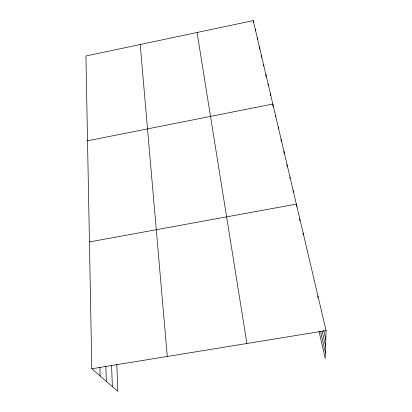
<?xml version="1.0" encoding="UTF-8"?>
<svg xmlns="http://www.w3.org/2000/svg" width="412" height="412" viewBox="0 0 412 412"><rect width="100%" height="100%" fill="white"/><g stroke="black" fill="none" stroke-linecap="round" stroke-linejoin="round"><path stroke-width="0.62" d="M116.792 364.347L117.904 391.4L91.814 368.761L85.928 56.001L253.231 20.6L326.072 330.599L325.228 358.486L319.043 331.392M87.524 140.796L272.837 104.03L273.089 106.569M89.425 241.932L296.357 204.136L296.516 206.695M91.814 368.761L326.072 330.599M323.672 330.357L325.804 339.509M322.174 331.31L325.604 346.142M320.546 331.413L325.408 352.584M197.07 32.481L246.906 343.495M253.231 20.6L253.457 22.464M255.219 29.061L255.44 30.921M257.253 37.713L257.469 39.557M259.328 46.551L259.622 49.105M261.455 55.594L261.666 57.495M263.628 64.839L263.768 66.1M265.848 74.299L266.121 76.797M268.124 83.981L268.253 85.217M270.452 93.89L270.643 95.728M275.504 115.391L275.623 116.642M278.244 127.05L278.414 128.905M281.056 139.029L281.283 141.579M140.193 44.517L167.282 356.468M283.95 151.333L284.162 153.846M286.973 164.599L287.118 166.453M289.981 176.99L290.074 178.262M293.123 190.37L293.251 192.234M299.725 218.937L299.828 220.806M303.119 232.909L303.211 234.83M111.585 365.259L112.363 386.595M105.848 365.974L106.327 381.358M99.895 367.123L100.126 375.971M317.935 295.96L317.94 297.819"/></g></svg>
